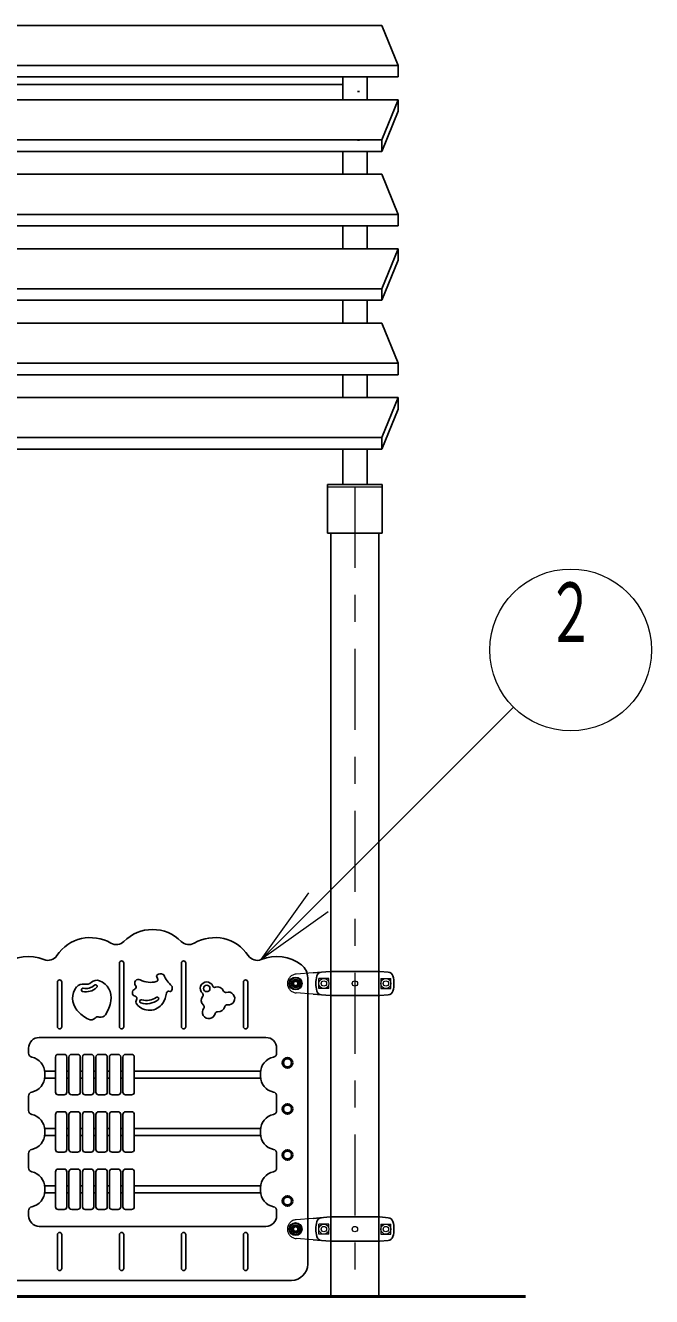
# Model space of a CAD drawing. Units: millimetres on the paper. Extents: x -385 to 0, y 0 to 267.
# Drawn here: x -170.19 to -146.97, y 53.47 to 100.57 of the extents above; entities that cross this region are included whole.
import ezdxf
from ezdxf.enums import TextEntityAlignment as Align

# ---------------------------------------------------------------- set-up
doc = ezdxf.new("R2010")
doc.units = ezdxf.units.MM
doc.linetypes.add('USER1', pattern=[4.5, 2.5, -2])
doc.linetypes.add('USER2', pattern=[6, 3, -1, 1, -1])
doc.layers.add('1_50', color=7, linetype='Continuous', lineweight=25)
doc.styles.add('ＭＳ ゴシック', font='')
doc.styles.get('ＭＳ ゴシック').set_extended_font_data('MS Gothic')

msp = doc.modelspace()

# ---------------------------------------------------------------- linework, layer by layer
at = {"layer": '1_50'}
for p, q in [((-156.973, 100.571), (-189.573, 100.571)), ((-156.373, 99.086), (-156.973, 100.571)), ((-156.373, 99.086), (-188.973, 99.086)), ((-156.373, 98.661), (-156.373, 99.086)), ((-156.373, 98.661), (-188.973, 98.661)), ((-172.523, 98.381), (-158.423, 98.381)), ((-188.973, 97.813), (-156.373, 97.813)), ((-156.973, 96.328), (-156.373, 97.813)), ((-156.373, 97.389), (-156.373, 97.813)), ((-156.373, 97.389), (-156.973, 95.904)), ((-189.573, 96.328), (-156.973, 96.328)), ((-156.973, 95.904), (-156.973, 96.328)), ((-189.573, 95.904), (-156.973, 95.904)), ((-156.973, 95.055), (-189.573, 95.055)), ((-156.373, 93.57), (-156.973, 95.055)), ((-156.373, 93.57), (-188.973, 93.57)), ((-156.373, 93.146), (-156.373, 93.57)), ((-156.373, 93.146), (-188.973, 93.146)), ((-188.973, 92.297), (-156.373, 92.297)), ((-156.973, 90.812), (-156.373, 92.297)), ((-156.373, 91.873), (-156.973, 90.388)), ((-156.373, 91.873), (-156.373, 92.297)), ((-189.573, 90.812), (-156.973, 90.812)), ((-156.973, 90.388), (-156.973, 90.812)), ((-189.573, 90.388), (-156.973, 90.388)), ((-156.973, 89.54), (-189.573, 89.54)), ((-156.373, 88.055), (-156.973, 89.54)), ((-156.373, 88.055), (-188.973, 88.055)), ((-156.373, 87.63), (-188.973, 87.63)), ((-156.373, 87.63), (-156.373, 88.055)), ((-188.973, 86.782), (-156.373, 86.782)), ((-156.973, 85.297), (-156.373, 86.782)), ((-156.373, 86.358), (-156.373, 86.782)), ((-156.373, 86.358), (-156.973, 84.873)), ((-189.573, 85.297), (-156.973, 85.297)), ((-156.973, 84.873), (-156.973, 85.297)), ((-189.573, 84.873), (-156.973, 84.873)), ((-156.957, 83.562), (-158.989, 83.562)), ((-158.989, 83.562), (-158.989, 81.762)), ((-158.989, 83.562), (-156.957, 83.562)), ((-158.989, 81.762), (-158.989, 83.562)), ((-157.223, 83.562), (-158.723, 83.562)), ((-156.957, 81.762), (-156.957, 83.562)), ((-156.957, 83.562), (-156.957, 81.762)), ((-158.989, 81.762), (-156.957, 81.762)), ((-158.989, 81.762), (-156.957, 81.762)), ((-158.864, 81.762), (-158.864, 53.472)), ((-157.082, 81.762), (-157.082, 53.472)), ((-169.073, 61.047), (-169.073, 62.347)), ((-168.753, 62.447), (-168.973, 62.447)), ((-168.653, 61.047), (-168.653, 62.347)), ((-168.573, 61.047), (-168.573, 62.347)), ((-168.253, 62.447), (-168.473, 62.447)), ((-168.153, 61.047), (-168.153, 62.347)), ((-168.073, 61.047), (-168.073, 62.347)), ((-167.753, 62.447), (-167.973, 62.447)), ((-167.653, 61.047), (-167.653, 62.347)), ((-167.573, 61.047), (-167.573, 62.347)), ((-167.253, 62.447), (-167.473, 62.447)), ((-167.153, 61.047), (-167.153, 62.347)), ((-167.073, 61.047), (-167.073, 62.347)), ((-166.753, 62.447), (-166.973, 62.447)), ((-166.653, 61.047), (-166.653, 62.347)), ((-166.573, 61.047), (-166.573, 62.347)), ((-166.253, 62.447), (-166.473, 62.447)), ((-166.153, 61.047), (-166.153, 62.347)), ((-169.073, 61.827), (-169.473, 61.827)), ((-168.573, 61.827), (-168.653, 61.827)), ((-168.073, 61.827), (-168.153, 61.827)), ((-167.573, 61.827), (-167.653, 61.827)), ((-167.073, 61.827), (-167.153, 61.827)), ((-166.573, 61.827), (-166.653, 61.827)), ((-161.473, 61.827), (-166.153, 61.827)), ((-169.073, 61.567), (-169.473, 61.567)), ((-168.573, 61.567), (-168.653, 61.567)), ((-168.073, 61.567), (-168.153, 61.567)), ((-167.573, 61.567), (-167.653, 61.567)), ((-167.073, 61.567), (-167.153, 61.567)), ((-166.573, 61.567), (-166.653, 61.567)), ((-161.473, 61.567), (-166.153, 61.567)), ((-168.753, 60.947), (-168.973, 60.947)), ((-168.253, 60.947), (-168.473, 60.947)), ((-167.753, 60.947), (-167.973, 60.947)), ((-167.253, 60.947), (-167.473, 60.947)), ((-166.753, 60.947), (-166.973, 60.947)), ((-166.253, 60.947), (-166.473, 60.947)), ((-168.753, 60.322), (-168.973, 60.322)), ((-168.253, 60.322), (-168.473, 60.322)), ((-167.753, 60.322), (-167.973, 60.322)), ((-167.253, 60.322), (-167.473, 60.322)), ((-166.753, 60.322), (-166.973, 60.322)), ((-166.253, 60.322), (-166.473, 60.322)), ((-169.073, 58.922), (-169.073, 60.222)), ((-168.653, 58.922), (-168.653, 60.222)), ((-168.573, 58.922), (-168.573, 60.222)), ((-168.153, 58.922), (-168.153, 60.222)), ((-168.073, 58.922), (-168.073, 60.222)), ((-167.653, 58.922), (-167.653, 60.222)), ((-167.573, 58.922), (-167.573, 60.222)), ((-167.153, 58.922), (-167.153, 60.222)), ((-167.073, 58.922), (-167.073, 60.222)), ((-166.653, 58.922), (-166.653, 60.222)), ((-166.573, 58.922), (-166.573, 60.222)), ((-166.153, 58.922), (-166.153, 60.222)), ((-169.073, 59.702), (-169.473, 59.702)), ((-169.073, 59.442), (-169.473, 59.442)), ((-168.573, 59.702), (-168.653, 59.702)), ((-168.573, 59.442), (-168.653, 59.442)), ((-168.073, 59.702), (-168.153, 59.702)), ((-168.073, 59.442), (-168.153, 59.442)), ((-167.573, 59.702), (-167.653, 59.702)), ((-167.573, 59.442), (-167.653, 59.442)), ((-167.073, 59.702), (-167.153, 59.702)), ((-167.073, 59.442), (-167.153, 59.442)), ((-166.573, 59.702), (-166.653, 59.702)), ((-166.573, 59.442), (-166.653, 59.442)), ((-161.473, 59.702), (-166.153, 59.702)), ((-161.473, 59.442), (-166.153, 59.442)), ((-168.753, 58.822), (-168.973, 58.822)), ((-168.253, 58.822), (-168.473, 58.822)), ((-167.753, 58.822), (-167.973, 58.822)), ((-167.253, 58.822), (-167.473, 58.822)), ((-166.753, 58.822), (-166.973, 58.822)), ((-166.253, 58.822), (-166.473, 58.822)), ((-169.073, 56.797), (-169.073, 58.097)), ((-168.753, 58.197), (-168.973, 58.197)), ((-168.653, 56.797), (-168.653, 58.097)), ((-168.573, 56.797), (-168.573, 58.097)), ((-168.253, 58.197), (-168.473, 58.197)), ((-168.153, 56.797), (-168.153, 58.097)), ((-168.073, 56.797), (-168.073, 58.097)), ((-167.753, 58.197), (-167.973, 58.197)), ((-167.653, 56.797), (-167.653, 58.097)), ((-167.573, 56.797), (-167.573, 58.097)), ((-167.253, 58.197), (-167.473, 58.197)), ((-167.153, 56.797), (-167.153, 58.097)), ((-167.073, 56.797), (-167.073, 58.097)), ((-166.753, 58.197), (-166.973, 58.197)), ((-166.653, 56.797), (-166.653, 58.097)), ((-166.573, 56.797), (-166.573, 58.097)), ((-166.253, 58.197), (-166.473, 58.197)), ((-166.153, 56.797), (-166.153, 58.097)), ((-169.073, 57.577), (-169.473, 57.577)), ((-168.573, 57.577), (-168.653, 57.577)), ((-168.073, 57.577), (-168.153, 57.577)), ((-167.573, 57.577), (-167.653, 57.577)), ((-167.073, 57.577), (-167.153, 57.577)), ((-166.573, 57.577), (-166.653, 57.577)), ((-161.473, 57.577), (-166.153, 57.577)), ((-169.073, 57.317), (-169.473, 57.317)), ((-168.573, 57.317), (-168.653, 57.317)), ((-168.073, 57.317), (-168.153, 57.317)), ((-167.573, 57.317), (-167.653, 57.317)), ((-167.073, 57.317), (-167.153, 57.317)), ((-166.573, 57.317), (-166.653, 57.317)), ((-161.473, 57.317), (-166.153, 57.317)), ((-168.753, 56.697), (-168.973, 56.697)), ((-168.253, 56.697), (-168.473, 56.697)), ((-167.753, 56.697), (-167.973, 56.697)), ((-167.253, 56.697), (-167.473, 56.697)), ((-166.753, 56.697), (-166.973, 56.697)), ((-166.253, 56.697), (-166.473, 56.697))]:
    msp.add_line(p, q, dxfattribs=at)
at = {"layer": '1_50', "color": 4}
for p, q in [((-158.423, 98.661), (-158.423, 97.813)), ((-157.523, 98.661), (-157.523, 97.813)), ((-158.423, 95.904), (-158.423, 95.055)), ((-157.523, 95.904), (-157.523, 95.055)), ((-158.423, 93.146), (-158.423, 92.297)), ((-157.523, 93.146), (-157.523, 92.297)), ((-158.423, 90.388), (-158.423, 89.54)), ((-157.523, 90.388), (-157.523, 89.54)), ((-158.423, 87.63), (-158.423, 86.782)), ((-157.523, 87.63), (-157.523, 86.782)), ((-158.423, 84.873), (-158.423, 83.562)), ((-157.523, 84.873), (-157.523, 83.562)), ((-160.173, 65.164), (-160.253, 65.118)), ((-160.253, 65.118), (-160.253, 65.026)), ((-160.173, 64.98), (-160.253, 65.026)), ((-160.093, 65.118), (-160.173, 65.164)), ((-160.093, 65.026), (-160.173, 64.98)), ((-160.093, 65.118), (-160.093, 65.026)), ((-160.173, 56.064), (-160.253, 56.018)), ((-160.093, 56.018), (-160.173, 56.064)), ((-160.253, 56.018), (-160.253, 55.926)), ((-160.173, 55.88), (-160.253, 55.926)), ((-160.093, 55.926), (-160.173, 55.88)), ((-160.093, 56.018), (-160.093, 55.926))]:
    msp.add_line(p, q, dxfattribs=at)
at = {"layer": '1_50', "color": 16}
for p, q in [((-157.878, 98.124), (-157.801, 98.124)), ((-157.878, 96.324), (-157.801, 96.324))]:
    msp.add_line(p, q, dxfattribs=at)
at = {"layer": '1_50', "linetype": 'USER1', "lineweight": 13}
msp.add_line((-158.989, 83.472), (-156.957, 83.472), dxfattribs=at)
at = {"layer": '1_50', "linetype": 'USER2', "lineweight": 13}
msp.add_line((-157.973, 83.472), (-157.973, 53.472), dxfattribs=at)
at = {"layer": '1_50', "lineweight": 13}
for p, q in [((-161.443, 65.96), (-152.094, 75.309)), ((-161.443, 65.96), (-159.675, 68.435)), ((-161.443, 65.96), (-159.322, 68.081)), ((-158.968, 67.727), (-161.443, 65.96))]:
    msp.add_line(p, q, dxfattribs=at)
at = {"layer": '1_50', "color": 94}
for p, q in [((-166.703, 65.826), (-166.703, 63.472)), ((-166.543, 65.826), (-166.543, 63.472)), ((-164.403, 65.826), (-164.403, 63.472)), ((-164.243, 65.826), (-164.243, 63.472)), ((-169.003, 65.126), (-169.003, 63.472)), ((-168.843, 65.126), (-168.843, 63.472)), ((-162.103, 65.126), (-162.103, 63.472)), ((-161.943, 65.126), (-161.943, 63.472)), ((-169.003, 55.768), (-169.003, 54.514)), ((-168.843, 55.768), (-168.843, 54.514)), ((-166.703, 55.768), (-166.703, 54.514)), ((-166.543, 55.768), (-166.543, 54.514)), ((-164.403, 55.768), (-164.403, 54.514)), ((-164.243, 55.768), (-164.243, 54.514)), ((-162.103, 55.768), (-162.103, 54.514)), ((-161.943, 55.768), (-161.943, 54.514))]:
    msp.add_line(p, q, dxfattribs=at)
at = {"layer": '1_50', "color": 2}
for p, q in [((-158.893, 65.522), (-159.523, 65.467)), ((-157.053, 65.522), (-158.894, 65.522)), ((-157.053, 65.522), (-156.738, 65.494)), ((-158.893, 64.622), (-159.523, 64.677)), ((-157.053, 64.622), (-158.894, 64.622)), ((-157.053, 64.622), (-156.738, 64.65)), ((-158.893, 56.422), (-159.523, 56.367)), ((-157.053, 56.422), (-158.894, 56.422)), ((-157.053, 56.422), (-156.738, 56.394)), ((-158.893, 55.522), (-159.523, 55.577)), ((-157.053, 55.522), (-158.894, 55.522)), ((-157.053, 55.522), (-156.738, 55.55))]:
    msp.add_line(p, q, dxfattribs=at)
at = {"layer": '1_50', "color": 2, "linetype": 'USER1', "lineweight": 13}
for p, q in [((-159.523, 65.467), (-160.154, 65.421)), ((-159.523, 64.677), (-160.154, 64.724)), ((-159.523, 56.367), (-160.154, 56.321)), ((-159.523, 55.577), (-160.154, 55.624))]:
    msp.add_line(p, q, dxfattribs=at)
at = {"layer": '1_50', "color": 21}
for p, q in [((-159.723, 54.672), (-159.723, 65.284)), ((-159.723, 56.432), (-159.723, 64.612)), ((-170.073, 62.494), (-170.073, 62.672)), ((-169.673, 63.072), (-161.273, 63.072)), ((-160.873, 62.494), (-160.873, 62.672)), ((-169.473, 61.637), (-169.473, 61.757)), ((-161.473, 61.637), (-161.473, 61.757)), ((-170.073, 60.369), (-170.073, 60.901)), ((-160.873, 60.369), (-160.873, 60.901)), ((-169.473, 59.512), (-169.473, 59.632)), ((-161.473, 59.512), (-161.473, 59.632)), ((-170.073, 58.244), (-170.073, 58.776)), ((-160.873, 58.244), (-160.873, 58.776)), ((-169.473, 57.387), (-169.473, 57.507)), ((-161.473, 57.387), (-161.473, 57.507)), ((-170.073, 56.472), (-170.073, 56.651)), ((-160.873, 56.472), (-160.873, 56.651)), ((-169.673, 56.072), (-161.273, 56.072)), ((-159.723, 55.512), (-159.723, 55.072)), ((-170.623, 54.072), (-170.073, 54.072)), ((-170.623, 54.072), (-160.323, 54.072))]:
    msp.add_line(p, q, dxfattribs=at)
at = {"layer": '1_50', "color": 2, "lineweight": 13}
for p, q in [((-159.308, 64.887), (-159.308, 65.257)), ((-158.938, 65.257), (-159.308, 65.257)), ((-157.008, 65.257), (-156.638, 65.257)), ((-156.638, 64.887), (-156.638, 65.257)), ((-158.938, 64.887), (-159.308, 64.887)), ((-157.008, 64.887), (-156.638, 64.887)), ((-159.308, 55.787), (-159.308, 56.157)), ((-158.938, 56.157), (-159.308, 56.157)), ((-157.008, 56.157), (-156.638, 56.157)), ((-156.638, 55.787), (-156.638, 56.157)), ((-158.938, 55.787), (-159.308, 55.787)), ((-157.008, 55.787), (-156.638, 55.787))]:
    msp.add_line(p, q, dxfattribs=at)
at = {"layer": '1_50', "lineweight": 50}
msp.add_line((-151.65, 53.472), (-194.296, 53.472), dxfattribs=at)
at = {"layer": '1_50', "lineweight": 13}
for centre, radius in [((-149.973, 77.43), 3), ((-160.173, 65.072), 0.24), ((-160.173, 55.972), 0.24)]:
    msp.add_circle(centre, radius, dxfattribs=at)
at = {"layer": '1_50', "color": 2}
msp.add_circle((-163.466, 64.89), 0.12, dxfattribs=at)
at = {"layer": '1_50', "color": 4}
for centre in [(-160.173, 65.072), (-160.173, 55.972)]:
    msp.add_circle(centre, 0.21, dxfattribs=at)
at = {"layer": '1_50', "color": 2, "linetype": 'USER1', "lineweight": 13}
for centre in [(-160.173, 65.072), (-160.173, 55.972)]:
    msp.add_circle(centre, 0.15, dxfattribs=at)
at = {"layer": '1_50', "color": 4, "linetype": 'USER1', "lineweight": 13}
for centre in [(-160.173, 65.072), (-160.173, 55.972)]:
    msp.add_circle(centre, 0.125, dxfattribs=at)
at = {"layer": '1_50', "color": 4, "lineweight": 13}
for centre in [(-160.173, 65.072), (-160.173, 55.972)]:
    msp.add_circle(centre, 0.11, dxfattribs=at)
at = {"layer": '1_50', "color": 2, "lineweight": 13}
for centre, radius in [((-159.123, 65.072), 0.185), ((-159.123, 65.072), 0.1), ((-157.973, 65.072), 0.1), ((-156.823, 65.072), 0.185), ((-156.823, 65.072), 0.1), ((-159.123, 55.972), 0.185), ((-159.123, 55.972), 0.1), ((-157.973, 55.972), 0.1), ((-156.823, 55.972), 0.185), ((-156.823, 55.972), 0.1)]:
    msp.add_circle(centre, radius, dxfattribs=at)
at = {"layer": '1_50', "color": 140, "lineweight": 50}
for centre in [(-160.473, 62.132), (-160.473, 60.425), (-160.473, 58.719), (-160.473, 57.012)]:
    msp.add_circle(centre, 0.17, dxfattribs=at)
at = {"layer": '1_50', "color": 21}
for centre, radius, start, end in [((-165.473, 65.572), 1.5, 44.9509, 135.0491), ((-167.773, 65.272), 1.5, 59.8137, 146.1752), ((-166.818, 66.914), 0.4, 239.8137, 315.0491), ((-164.129, 66.914), 0.4, 224.9509, 300.1863), ((-163.173, 65.272), 1.5, 33.8248, 120.1863), ((-170.073, 64.572), 1.5, 67.6798, 127.6699), ((-169.352, 66.33), 0.4, 247.6798, 326.1752), ((-161.595, 66.33), 0.4, 213.8248, 292.3202), ((-160.873, 64.572), 1.5, 52.3301, 112.3202), ((-160.323, 65.284), 0.6, 0, 52.3301), ((-169.673, 62.672), 0.4, 90, 180), ((-161.273, 62.672), 0.4, 0, 90), ((-169.921, 62.494), 0.152, 180, 258.3386), ((-170.073, 61.757), 0.6, 0, 78.3386), ((-160.873, 61.757), 0.6, 101.6614, 180), ((-161.025, 62.494), 0.152, 281.6614, 0), ((-170.073, 61.637), 0.6, 281.6614, 0), ((-160.873, 61.637), 0.6, 180, 258.3386), ((-169.921, 60.901), 0.152, 101.6614, 180), ((-161.025, 60.901), 0.152, 0, 78.3386), ((-169.921, 60.369), 0.152, 180, 258.3386), ((-161.025, 60.369), 0.152, 281.6614, 0), ((-170.073, 59.632), 0.6, 0, 78.3386), ((-160.873, 59.632), 0.6, 101.6614, 180), ((-170.073, 59.512), 0.6, 281.6614, 0), ((-160.873, 59.512), 0.6, 180, 258.3386), ((-169.921, 58.776), 0.152, 101.6614, 180), ((-161.025, 58.776), 0.152, 0, 78.3386), ((-169.921, 58.244), 0.152, 180, 258.3386), ((-170.073, 57.507), 0.6, 0, 78.3386), ((-160.873, 57.507), 0.6, 101.6614, 180), ((-161.025, 58.244), 0.152, 281.6614, 0), ((-170.073, 57.387), 0.6, 281.6614, 0), ((-160.873, 57.387), 0.6, 180, 258.3386), ((-169.921, 56.651), 0.152, 101.6614, 180), ((-161.025, 56.651), 0.152, 0, 78.3386), ((-169.673, 56.472), 0.4, 180, 270), ((-161.273, 56.472), 0.4, 270, 0), ((-160.323, 54.672), 0.6, 270, 0)]:
    msp.add_arc(centre, radius, start, end, dxfattribs=at)
at = {"layer": '1_50', "color": 94}
for centre, start, end in [((-166.623, 65.826), 0, 180), ((-164.323, 65.826), 0, 180), ((-168.923, 65.126), 0, 180), ((-162.023, 65.126), 0, 180), ((-168.923, 63.472), 180, 0), ((-166.623, 63.472), 180, 0), ((-164.323, 63.472), 180, 0), ((-162.023, 63.472), 180, 0), ((-168.923, 55.768), 0, 180), ((-166.623, 55.768), 0, 180), ((-164.323, 55.768), 0, 180), ((-162.023, 55.768), 0, 180), ((-168.923, 54.514), 180, 0), ((-166.623, 54.514), 180, 0), ((-164.323, 54.514), 180, 0), ((-162.023, 54.514), 180, 0)]:
    msp.add_arc(centre, 0.08, start, end, dxfattribs=at)
at = {"layer": '1_50', "color": 2}
for centre, radius, start, end in [((-159.191, 65.295), 0.2, 95, 163.8038), ((-156.755, 65.295), 0.2, 16.1962, 85), ((-167.94, 65.343), 0.458, 257.2934, 312.7066), ((-167.588, 64.962), 0.06, 312.7066, 132.7066), ((-165.997, 65.085), 0.14, 61.7302, 221.0418), ((-165.552, 65.913), 0.8, 241.7302, 285.5264), ((-165.359, 65.221), 0.082, 285.5264, 26.3238), ((-165.285, 65.351), 0.04, 133.2678, 203.3696), ((-163.798, 65.994), 1.66, 203.3696, 206.3238), ((-165.175, 65.235), 0.2, 61.1252, 133.2678), ((-165.098, 65.375), 0.04, 25.4582, 61.1252), ((-163.798, 65.994), 1.4, 205.4582, 226.7411), ((-158.423, 65.072), 1, 163.8038, 196.1962), ((-157.523, 65.072), 1, 343.8037, 16.1962), ((-168.054, 64.837), 0.06, 77.2934, 257.2934), ((-167.94, 65.343), 0.578, 257.2934, 312.7066), ((-166.082, 64.733), 0.14, 111.7533, 255.5747), ((-166.164, 64.939), 0.082, 291.7533, 41.0418), ((-166.137, 64.518), 0.082, 326.2862, 75.5747), ((-165.757, 64.792), 0.8, 325.8013, 354.5063), ((-164.879, 64.707), 0.082, 60.1548, 174.5063), ((-164.818, 64.813), 0.04, 240.1548, 320.8257), ((-164.942, 64.914), 0.2, 320.8257, 11.0741), ((-164.785, 64.945), 0.04, 11.0741, 46.7411), ((-159.191, 64.849), 0.2, 196.1962, 265), ((-156.755, 64.849), 0.2, 275, 343.8037), ((-165.953, 64.395), 0.14, 146.2862, 218.1969), ((-165.591, 64.679), 0.6, 218.1969, 325.8013), ((-158.423, 55.972), 1, 163.8038, 196.1962), ((-159.191, 56.195), 0.2, 95, 163.8038), ((-156.755, 56.195), 0.2, 16.1962, 85), ((-157.523, 55.972), 1, 343.8037, 16.1962), ((-159.191, 55.749), 0.2, 196.1962, 265), ((-156.755, 55.749), 0.2, 275, 343.8037)]:
    msp.add_arc(centre, radius, start, end, dxfattribs=at)
at = {"layer": '1_50', "color": 1}
for centre, radius, start, end in [((-168.057, 64.754), 0.3, 78.7398, 141.1522), ((-167.94, 65.343), 0.3, 258.7398, 311.2602), ((-167.544, 64.892), 0.3, 68.8478, 131.2602), ((-167.677, 64.547), 0.67, 349.7352, 68.8478), ((-167.769, 64.523), 0.67, 141.1522, 220.2648), ((-165.7, 65.041), 0.6, 253.3389, 306.5035), ((-165.307, 64.511), 0.06, 306.5035, 126.5035), ((-167.212, 64.995), 1.4, 220.2648, 243.1211), ((-168.396, 64.677), 1.4, 326.8789, 349.7352), ((-165.889, 64.409), 0.06, 73.3389, 253.3389), ((-165.7, 65.041), 0.72, 253.3389, 306.5035), ((-167.754, 63.924), 0.2, 243.1211, 317.2791), ((-167.496, 63.685), 0.152, 72.7209, 137.2791), ((-167.391, 64.021), 0.2, 252.7209, 326.8789)]:
    msp.add_arc(centre, radius, start, end, dxfattribs=at)
at = {"layer": '1_50', "color": 4}
for centre, radius, start, end in [((-163.466, 64.89), 0.24, 21.6993, 228.3007), ((-163.427, 64.45), 0.24, 141.6993, 228.3007), ((-163.68, 64.649), 0.082, 321.6993, 48.3007), ((-163.167, 65.009), 0.082, 201.6993, 288.3007), ((-163.065, 64.703), 0.24, 21.6993, 108.3007), ((-162.766, 64.822), 0.082, 201.6993, 288.3007), ((-162.665, 64.517), 0.24, 261.6993, 108.3007), ((-163.389, 64.01), 0.24, 141.6993, 348.3007), ((-163.641, 64.209), 0.082, 321.6993, 48.3007), ((-163.027, 64.263), 0.24, 261.6993, 348.3007), ((-162.712, 64.198), 0.082, 81.6993, 168.3007), ((-163.073, 63.945), 0.082, 81.6993, 168.3007)]:
    msp.add_arc(centre, radius, start, end, dxfattribs=at)
at = {"layer": '1_50', "color": 2, "linetype": 'USER1', "lineweight": 13}
for centre in [(-160.123, 65.072), (-160.123, 55.972)]:
    msp.add_arc(centre, 0.35, 95, 265, dxfattribs=at)
at = {"layer": '1_50', "color": 2, "lineweight": 13}
for centre, start, end in [((-161.499, 65.072), 355.8705, 4.1295), ((-154.448, 65.072), 175.8705, 184.1295), ((-161.499, 55.972), 355.8705, 4.1295), ((-154.448, 55.972), 175.8705, 184.1295)]:
    msp.add_arc(centre, 2.567, start, end, dxfattribs=at)
at = {"layer": '1_50'}
for centre, start, end in [((-168.973, 62.347), 90, 180), ((-168.753, 62.347), 0, 90), ((-168.473, 62.347), 90, 180), ((-168.253, 62.347), 0, 90), ((-167.973, 62.347), 90, 180), ((-167.753, 62.347), 0, 90), ((-167.473, 62.347), 90, 180), ((-167.253, 62.347), 0, 90), ((-166.973, 62.347), 90, 180), ((-166.753, 62.347), 0, 90), ((-166.473, 62.347), 90, 180), ((-166.253, 62.347), 0, 90), ((-168.973, 61.047), 180, 270), ((-168.753, 61.047), 270, 0), ((-168.473, 61.047), 180, 270), ((-168.253, 61.047), 270, 0), ((-167.973, 61.047), 180, 270), ((-167.753, 61.047), 270, 0), ((-167.473, 61.047), 180, 270), ((-167.253, 61.047), 270, 0), ((-166.973, 61.047), 180, 270), ((-166.753, 61.047), 270, 0), ((-166.473, 61.047), 180, 270), ((-166.253, 61.047), 270, 0), ((-168.973, 60.222), 90, 180), ((-168.753, 60.222), 0, 90), ((-168.473, 60.222), 90, 180), ((-168.253, 60.222), 0, 90), ((-167.973, 60.222), 90, 180), ((-167.753, 60.222), 0, 90), ((-167.473, 60.222), 90, 180), ((-167.253, 60.222), 0, 90), ((-166.973, 60.222), 90, 180), ((-166.753, 60.222), 0, 90), ((-166.473, 60.222), 90, 180), ((-166.253, 60.222), 0, 90), ((-168.973, 58.922), 180, 270), ((-168.753, 58.922), 270, 0), ((-168.473, 58.922), 180, 270), ((-168.253, 58.922), 270, 0), ((-167.973, 58.922), 180, 270), ((-167.753, 58.922), 270, 0), ((-167.473, 58.922), 180, 270), ((-167.253, 58.922), 270, 0), ((-166.973, 58.922), 180, 270), ((-166.753, 58.922), 270, 0), ((-166.473, 58.922), 180, 270), ((-166.253, 58.922), 270, 0), ((-168.973, 58.097), 90, 180), ((-168.753, 58.097), 0, 90), ((-168.473, 58.097), 90, 180), ((-168.253, 58.097), 0, 90), ((-167.973, 58.097), 90, 180), ((-167.753, 58.097), 0, 90), ((-167.473, 58.097), 90, 180), ((-167.253, 58.097), 0, 90), ((-166.973, 58.097), 90, 180), ((-166.753, 58.097), 0, 90), ((-166.473, 58.097), 90, 180), ((-166.253, 58.097), 0, 90), ((-168.973, 56.797), 180, 270), ((-168.753, 56.797), 270, 0), ((-168.473, 56.797), 180, 270), ((-168.253, 56.797), 270, 0), ((-167.973, 56.797), 180, 270), ((-167.753, 56.797), 270, 0), ((-167.473, 56.797), 180, 270), ((-167.253, 56.797), 270, 0), ((-166.973, 56.797), 180, 270), ((-166.753, 56.797), 270, 0), ((-166.473, 56.797), 180, 270), ((-166.253, 56.797), 270, 0)]:
    msp.add_arc(centre, 0.1, start, end, dxfattribs=at)

# ---------------------------------------------------------------- texts
at = {"layer": '1_50', "style": 'ＭＳ ゴシック', "width": 0.6}
msp.add_text('２', height=2.199, dxfattribs=at).set_placement((-149.973, 79.93), align=Align.TOP_CENTER)

doc.saveas('drawing.dxf')
